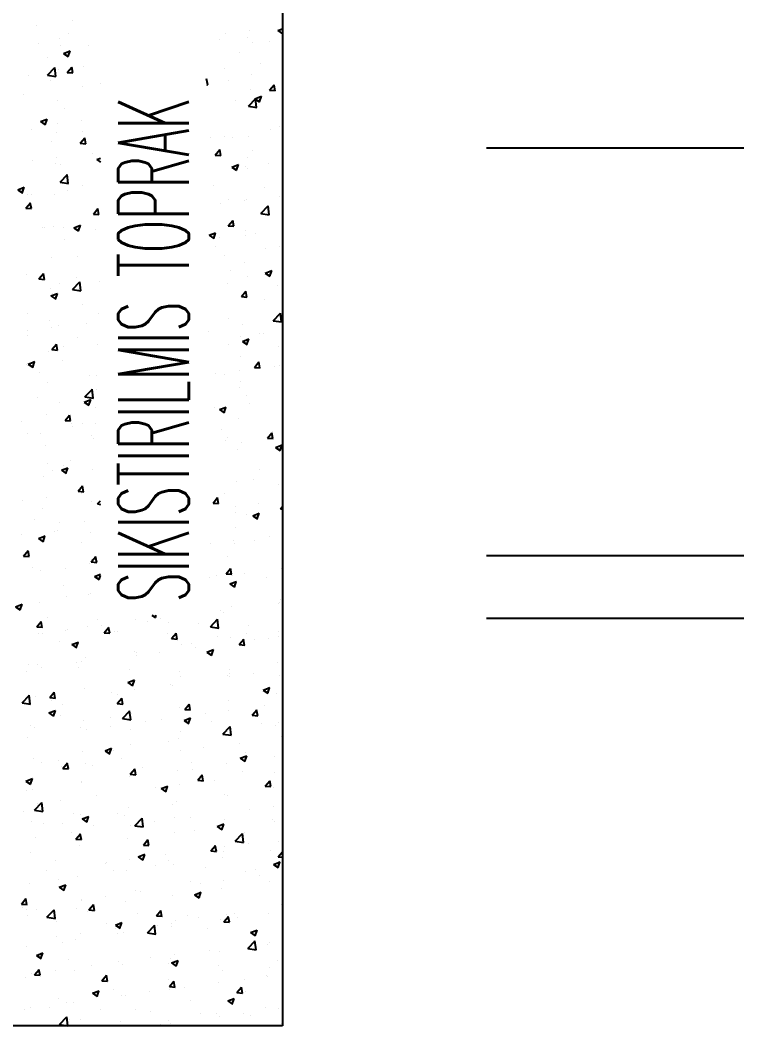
# Model space of a CAD drawing. Extents: x 78 to 306, y -397 to 18.
# Drawn here: x 271.5284 to 271.5741, y -396.7516 to -396.6874 of the extents above; entities that cross this region are included whole.
import ezdxf

# ---------------------------------------------------------------- set-up
doc = ezdxf.new("R2010")
doc.units = 0
doc.header["$LTSCALE"] = 0.5
doc.header["$MEASUREMENT"] = 0
doc.linetypes.add('DASHDOT2', pattern=[0.5, 0.25, -0.125, 0, -0.125])
for name, color, linetype in [('AKS', 5, 'DASHDOT2'), ('MERDIVEN', 3, 'CONTINUOUS'), ('TARAMA', 8, 'CONTINUOUS')]:
    doc.layers.add(name, color=color, linetype=linetype)
doc.styles.add('OLCU', font='romans.shx', dxfattribs={"width": 0.6, "height": 0.125})

msp = doc.modelspace()

# ---------------------------------------------------------------- linework, layer by layer
at = {"layer": 'AKS'}
for p, q in [((271.333144, -396.69556), (271.629144, -396.69556)), ((271.333144, -396.72156), (271.625144, -396.72156)), ((271.333144, -396.72556), (271.629144, -396.72556))]:
    msp.add_line(p, q, dxfattribs=at)
at = {"layer": 'MERDIVEN'}
for p, q in [((271.545144, -396.66756), (271.545144, -396.75156)), ((271.545144, -396.75156), (271.404144, -396.75156))]:
    msp.add_line(p, q, dxfattribs=at)
at = {"layer": 'TARAMA'}
for p, q in [((271.529472, -396.687737), (271.529472, -396.687737)), ((271.531744, -396.687438), (271.531744, -396.687438)), ((271.531507, -396.688255), (271.531507, -396.688255)), ((271.541519, -396.688309), (271.541519, -396.688309)), ((271.543021, -396.688112), (271.543021, -396.688112)), ((271.544833, -396.68809), (271.545144, -396.687971)), ((271.544833, -396.68809), (271.545131, -396.688291)), ((271.545125, -396.688293), (271.545144, -396.688238)), ((271.529569, -396.688926), (271.529569, -396.688926)), ((271.530941, -396.68858), (271.530941, -396.68858)), ((271.530979, -396.689042), (271.530979, -396.689042)), ((271.532772, -396.689061), (271.532772, -396.689061)), ((271.541116, -396.688661), (271.541116, -396.688661)), ((271.542914, -396.688557), (271.542914, -396.688557)), ((271.543212, -396.688871), (271.543212, -396.688871)), ((271.544319, -396.688796), (271.544319, -396.688796)), ((271.531169, -396.689545), (271.531589, -396.689384)), ((271.531169, -396.689545), (271.531467, -396.689746)), ((271.531461, -396.689748), (271.531583, -396.689385)), ((271.542381, -396.689467), (271.542381, -396.689467)), ((271.530166, -396.689804), (271.530166, -396.689804)), ((271.531407, -396.690761), (271.531696, -396.690417)), ((271.53176, -396.690794), (271.53169, -396.690418)), ((271.532417, -396.690359), (271.532417, -396.690359)), ((271.543715, -396.690179), (271.543715, -396.690179)), ((271.528918, -396.69096), (271.528918, -396.69096)), ((271.530153, -396.690928), (271.53062, -396.690441)), ((271.530153, -396.690928), (271.530686, -396.691011)), ((271.53068, -396.691011), (271.530614, -396.690441)), ((271.530868, -396.690577), (271.530868, -396.690577)), ((271.531407, -396.690761), (271.531765, -396.690793)), ((271.541442, -396.690478), (271.541442, -396.690478)), ((271.543139, -396.690868), (271.543139, -396.690868)), ((271.530313, -396.691305), (271.530313, -396.691305)), ((271.532376, -396.691672), (271.532376, -396.691672)), ((271.533516, -396.69144), (271.533516, -396.69144)), ((271.540284, -396.691193), (271.540303, -396.69117)), ((271.540284, -396.691538), (271.540373, -396.691546)), ((271.540367, -396.691547), (271.540297, -396.691171)), ((271.541707, -396.691258), (271.541707, -396.691258)), ((271.544317, -396.691891), (271.544607, -396.691546)), ((271.54467, -396.691924), (271.544601, -396.691548)), ((271.528587, -396.69217), (271.528587, -396.69217)), ((271.543125, -396.691846), (271.543125, -396.691846)), ((271.543373, -396.692441), (271.543793, -396.69228)), ((271.543666, -396.692644), (271.543787, -396.692281)), ((271.544317, -396.691891), (271.544676, -396.691922)), ((271.530795, -396.692574), (271.530795, -396.692574)), ((271.542136, -396.692545), (271.542136, -396.692545)), ((271.54296, -396.692914), (271.543427, -396.692427)), ((271.54296, -396.692914), (271.543493, -396.692997)), ((271.543066, -396.692865), (271.543066, -396.692865)), ((271.543373, -396.692441), (271.543671, -396.692642)), ((271.543487, -396.692997), (271.543421, -396.692427)), ((271.531209, -396.69306), (271.531209, -396.69306)), ((271.529709, -396.693896), (271.530129, -396.693734)), ((271.529709, -396.693896), (271.530007, -396.694097)), ((271.530001, -396.694099), (271.530123, -396.693736)), ((271.530798, -396.694038), (271.530798, -396.694038)), ((271.5323, -396.69384), (271.5323, -396.69384)), ((271.544958, -396.694237), (271.544958, -396.694237)), ((271.529145, -396.694371), (271.529145, -396.694371)), ((271.530722, -396.694572), (271.530722, -396.694572)), ((271.532348, -396.694506), (271.532348, -396.694506)), ((271.540558, -396.694912), (271.540558, -396.694912)), ((271.541459, -396.694838), (271.541459, -396.694838)), ((271.541957, -396.694912), (271.541957, -396.694912)), ((271.542993, -396.694863), (271.542993, -396.694863)), ((271.544347, -396.694413), (271.544347, -396.694413)), ((271.53041, -396.695177), (271.53041, -396.695177)), ((271.532239, -396.695275), (271.532529, -396.69493)), ((271.532239, -396.695275), (271.532598, -396.695306)), ((271.532592, -396.695308), (271.532523, -396.694931)), ((271.532994, -396.695908), (271.532994, -396.695908)), ((271.540846, -396.696028), (271.541136, -396.695683)), ((271.540846, -396.696028), (271.541205, -396.696059)), ((271.541199, -396.696061), (271.54113, -396.695684)), ((271.542897, -396.696155), (271.542897, -396.696155)), ((271.543222, -396.695718), (271.543222, -396.695718)), ((271.52922, -396.696405), (271.52922, -396.696405)), ((271.530649, -396.696569), (271.530649, -396.696569)), ((271.530722, -396.696207), (271.530722, -396.696207)), ((271.530962, -396.69664), (271.530962, -396.69664)), ((271.53329, -396.696311), (271.533534, -396.696218)), ((271.53329, -396.696311), (271.533534, -396.696476)), ((271.541913, -396.696792), (271.542333, -396.696631)), ((271.541913, -396.696792), (271.542211, -396.696993)), ((271.542206, -396.696995), (271.542327, -396.696632)), ((271.542769, -396.696779), (271.542769, -396.696779)), ((271.544271, -396.696582), (271.544271, -396.696582)), ((271.530948, -396.697766), (271.531416, -396.697279)), ((271.531476, -396.697849), (271.53141, -396.697279)), ((271.54292, -396.69686), (271.54292, -396.69686)), ((271.528249, -396.698247), (271.528669, -396.698085)), ((271.528541, -396.69845), (271.528663, -396.698087)), ((271.530948, -396.697766), (271.531482, -396.697848)), ((271.531154, -396.697556), (271.531154, -396.697556)), ((271.532399, -396.697957), (271.532399, -396.697957)), ((271.540763, -396.697962), (271.540763, -396.697962)), ((271.543966, -396.698097), (271.543966, -396.698097)), ((271.528249, -396.698247), (271.528547, -396.698448)), ((271.5289, -396.698558), (271.5289, -396.698558)), ((271.529143, -396.698573), (271.529143, -396.698573)), ((271.530576, -396.698566), (271.530576, -396.698566)), ((271.531416, -396.698274), (271.531416, -396.698274)), ((271.544965, -396.698649), (271.544965, -396.698649)), ((271.528768, -396.699411), (271.529058, -396.699066)), ((271.529121, -396.699444), (271.529052, -396.699068)), ((271.54119, -396.699146), (271.54119, -396.699146)), ((271.541689, -396.698855), (271.541689, -396.698855)), ((271.542692, -396.698948), (271.542692, -396.698948)), ((271.542847, -396.698858), (271.542847, -396.698858)), ((271.543755, -396.699752), (271.544222, -396.699265)), ((271.544283, -396.699835), (271.544217, -396.699265)), ((271.528768, -396.699411), (271.529127, -396.699443)), ((271.533072, -396.699788), (271.533361, -396.699443)), ((271.533072, -396.699788), (271.53343, -396.699819)), ((271.533425, -396.699821), (271.533355, -396.699445)), ((271.543755, -396.699752), (271.544289, -396.699835)), ((271.529837, -396.700641), (271.529837, -396.700641)), ((271.529986, -396.700622), (271.529986, -396.700622)), ((271.530503, -396.700564), (271.530503, -396.700564)), ((271.531192, -396.700657), (271.531192, -396.700657)), ((271.53183, -396.700662), (271.53225, -396.700501)), ((271.53183, -396.700662), (271.532129, -396.700864)), ((271.532123, -396.700865), (271.532245, -396.700503)), ((271.541679, -396.700541), (271.541968, -396.700196)), ((271.541679, -396.700541), (271.542038, -396.700572)), ((271.542032, -396.700574), (271.541962, -396.700198)), ((271.533189, -396.700757), (271.533189, -396.700757)), ((271.540453, -396.701143), (271.540873, -396.700982)), ((271.540453, -396.701143), (271.540752, -396.701344)), ((271.540746, -396.701346), (271.540867, -396.700983)), ((271.541114, -396.701315), (271.541114, -396.701315)), ((271.542774, -396.700855), (271.542774, -396.700855)), ((271.542797, -396.701163), (271.542797, -396.701163)), ((271.543386, -396.701015), (271.543386, -396.701015)), ((271.531251, -396.701428), (271.531251, -396.701428)), ((271.54086, -396.701834), (271.54086, -396.701834)), ((271.544062, -396.701969), (271.544062, -396.701969)), ((271.54494, -396.701835), (271.54494, -396.701835)), ((271.53043, -396.702561), (271.53043, -396.702561)), ((271.532048, -396.702508), (271.532048, -396.702508)), ((271.541441, -396.702435), (271.541441, -396.702435)), ((271.542701, -396.702852), (271.542701, -396.702852)), ((271.528792, -396.703672), (271.528792, -396.703672)), ((271.529601, -396.703924), (271.52989, -396.70358)), ((271.529954, -396.703957), (271.529884, -396.703581)), ((271.531995, -396.703807), (271.531995, -396.703807)), ((271.541808, -396.703382), (271.541808, -396.703382)), ((271.542879, -396.703753), (271.542879, -396.703753)), ((271.544035, -396.703559), (271.544455, -396.703397)), ((271.544035, -396.703559), (271.544333, -396.70376)), ((271.544327, -396.703761), (271.544449, -396.703399)), ((271.529601, -396.703924), (271.529959, -396.703956)), ((271.530944, -396.704237), (271.530944, -396.704237)), ((271.531744, -396.704603), (271.532211, -396.704116)), ((271.532271, -396.704687), (271.532205, -396.704117)), ((271.533473, -396.704109), (271.533473, -396.704109)), ((271.541604, -396.704213), (271.541604, -396.704213)), ((271.544807, -396.704349), (271.544807, -396.704349)), ((271.530357, -396.704559), (271.530357, -396.704559)), ((271.53037, -396.705013), (271.530791, -396.704852)), ((271.53037, -396.705013), (271.530669, -396.705215)), ((271.53047, -396.704875), (271.53047, -396.704875)), ((271.530663, -396.705216), (271.530785, -396.704854)), ((271.531744, -396.704603), (271.532277, -396.704686)), ((271.531972, -396.704677), (271.531972, -396.704677)), ((271.542511, -396.705054), (271.542801, -396.704709)), ((271.542511, -396.705054), (271.54287, -396.705085)), ((271.542628, -396.70485), (271.542628, -396.70485)), ((271.542864, -396.705087), (271.542795, -396.704711)), ((271.532382, -396.705555), (271.532382, -396.705555)), ((271.544019, -396.70525), (271.544019, -396.70525)), ((271.528883, -396.706155), (271.528883, -396.706155)), ((271.5334, -396.706106), (271.5334, -396.706106)), ((271.541671, -396.706453), (271.541671, -396.706453)), ((271.544551, -396.70659), (271.545018, -396.706103)), ((271.545078, -396.706673), (271.545012, -396.706103)), ((271.530284, -396.706556), (271.530284, -396.706556)), ((271.530393, -396.707043), (271.530393, -396.707043)), ((271.530826, -396.706873), (271.530826, -396.706873)), ((271.532666, -396.706744), (271.532666, -396.706744)), ((271.542555, -396.706847), (271.542555, -396.706847)), ((271.544551, -396.70659), (271.545084, -396.706672)), ((271.528889, -396.707544), (271.528889, -396.707544)), ((271.528891, -396.707241), (271.528891, -396.707241)), ((271.532092, -396.707679), (271.532092, -396.707679)), ((271.540435, -396.707279), (271.540435, -396.707279)), ((271.54244, -396.707616), (271.54244, -396.707616)), ((271.543638, -396.707414), (271.543638, -396.707414)), ((271.543942, -396.707418), (271.543942, -396.707418)), ((271.530433, -396.708437), (271.530723, -396.708093)), ((271.530786, -396.70847), (271.530717, -396.708094)), ((271.531174, -396.708255), (271.531174, -396.708255)), ((271.533328, -396.708103), (271.533328, -396.708103)), ((271.5417, -396.708085), (271.5417, -396.708085)), ((271.542575, -396.707909), (271.542995, -396.707748)), ((271.542575, -396.707909), (271.542873, -396.708111)), ((271.542867, -396.708112), (271.542989, -396.70775)), ((271.544903, -396.70822), (271.544903, -396.70822)), ((271.530211, -396.708553), (271.530211, -396.708553)), ((271.530433, -396.708437), (271.530792, -396.708469)), ((271.542482, -396.708844), (271.542482, -396.708844)), ((271.528815, -396.70941), (271.528815, -396.70941)), ((271.528911, -396.709364), (271.529331, -396.709203)), ((271.528911, -396.709364), (271.529209, -396.709565)), ((271.529203, -396.709567), (271.529325, -396.709204)), ((271.531087, -396.709111), (271.531087, -396.709111)), ((271.543344, -396.709567), (271.543633, -396.709222)), ((271.543344, -396.709567), (271.543703, -396.709598)), ((271.543697, -396.7096), (271.543627, -396.709224)), ((271.544636, -396.709486), (271.544636, -396.709486)), ((271.544923, -396.709433), (271.544923, -396.709433)), ((271.529633, -396.709923), (271.529633, -396.709923)), ((271.532836, -396.710058), (271.532836, -396.710058)), ((271.533255, -396.710101), (271.533255, -396.710101)), ((271.540862, -396.709982), (271.540862, -396.709982)), ((271.541424, -396.710033), (271.541424, -396.710033)), ((271.542364, -396.709785), (271.542364, -396.709785)), ((271.530138, -396.710551), (271.530138, -396.710551)), ((271.542409, -396.710842), (271.542409, -396.710842)), ((271.542444, -396.710464), (271.542444, -396.710464)), ((271.529509, -396.711477), (271.529509, -396.711477)), ((271.532539, -396.711441), (271.533007, -396.710954)), ((271.532539, -396.711441), (271.533073, -396.711524)), ((271.533067, -396.711524), (271.533001, -396.710955)), ((271.533298, -396.710978), (271.533298, -396.710978)), ((271.542861, -396.711351), (271.542861, -396.711351)), ((271.530926, -396.711835), (271.530926, -396.711835)), ((271.532492, -396.71178), (271.532912, -396.711619)), ((271.532492, -396.71178), (271.53279, -396.711981)), ((271.532785, -396.711983), (271.532906, -396.71162)), ((271.533182, -396.712098), (271.533182, -396.712098)), ((271.540786, -396.712151), (271.540786, -396.712151)), ((271.541115, -396.71226), (271.541535, -396.712099)), ((271.541407, -396.712463), (271.541529, -396.712101)), ((271.543058, -396.711852), (271.543058, -396.711852)), ((271.530065, -396.712548), (271.530065, -396.712548)), ((271.531266, -396.712951), (271.531555, -396.712606)), ((271.531619, -396.712984), (271.531549, -396.712608)), ((271.541115, -396.71226), (271.541413, -396.712462)), ((271.542336, -396.712839), (271.542336, -396.712839)), ((271.528464, -396.712989), (271.528464, -396.712989)), ((271.531266, -396.712951), (271.531624, -396.712982)), ((271.531667, -396.713124), (271.531667, -396.713124)), ((271.53172, -396.713345), (271.53172, -396.713345)), ((271.532364, -396.713152), (271.532364, -396.713152)), ((271.533222, -396.713147), (271.533222, -396.713147)), ((271.528865, -396.713753), (271.528865, -396.713753)), ((271.529729, -396.713795), (271.529729, -396.713795)), ((271.532932, -396.71393), (271.532932, -396.71393)), ((271.533109, -396.714095), (271.533109, -396.714095)), ((271.541276, -396.71353), (271.541276, -396.71353)), ((271.541654, -396.714051), (271.541654, -396.714051)), ((271.544176, -396.71408), (271.544466, -396.713735)), ((271.544176, -396.71408), (271.544535, -396.714112)), ((271.544529, -396.714113), (271.54446, -396.713737)), ((271.544479, -396.713666), (271.544479, -396.713666)), ((271.529992, -396.714545), (271.529992, -396.714545)), ((271.541479, -396.714219), (271.541479, -396.714219)), ((271.542541, -396.714336), (271.542541, -396.714336)), ((271.544696, -396.714676), (271.545116, -396.714515)), ((271.544696, -396.714676), (271.544995, -396.714877)), ((271.544989, -396.714879), (271.54511, -396.714516)), ((271.542263, -396.714836), (271.542263, -396.714836)), ((271.530141, -396.715711), (271.530141, -396.715711)), ((271.531032, -396.716131), (271.531452, -396.71597)), ((271.531156, -396.715853), (271.531156, -396.715853)), ((271.531325, -396.716334), (271.531446, -396.715971)), ((271.531643, -396.715513), (271.531643, -396.715513)), ((271.529919, -396.716543), (271.529919, -396.716543)), ((271.530474, -396.716174), (271.530474, -396.716174)), ((271.531032, -396.716131), (271.531331, -396.716332)), ((271.533036, -396.716093), (271.533036, -396.716093)), ((271.543285, -396.716715), (271.543285, -396.716715)), ((271.54369, -396.716086), (271.54369, -396.716086)), ((271.532098, -396.717464), (271.532388, -396.717119)), ((271.532451, -396.717497), (271.532382, -396.717121)), ((271.54219, -396.716834), (271.54219, -396.716834)), ((271.544905, -396.71703), (271.544905, -396.71703)), ((271.530065, -396.71788), (271.530065, -396.71788)), ((271.532098, -396.717464), (271.532457, -396.717495)), ((271.532337, -396.717581), (271.532337, -396.717581)), ((271.540705, -396.718217), (271.540995, -396.717872)), ((271.541058, -396.71825), (271.540989, -396.717874)), ((271.541406, -396.717631), (271.541406, -396.717631)), ((271.528563, -396.718078), (271.528563, -396.718078)), ((271.529846, -396.71854), (271.529846, -396.71854)), ((271.532963, -396.71809), (271.532963, -396.71809)), ((271.533335, -396.718279), (271.533534, -396.718072)), ((271.533335, -396.718279), (271.533534, -396.71831)), ((271.540705, -396.718217), (271.541064, -396.718248)), ((271.542112, -396.718453), (271.542112, -396.718453)), ((271.543614, -396.718255), (271.543614, -396.718255)), ((271.545009, -396.718593), (271.545144, -396.718432)), ((271.545009, -396.718593), (271.545144, -396.718605)), ((271.529305, -396.71924), (271.529305, -396.71924)), ((271.542117, -396.718831), (271.542117, -396.718831)), ((271.542844, -396.718948), (271.542844, -396.718948)), ((271.543236, -396.719027), (271.543656, -396.718866)), ((271.543236, -396.719027), (271.543535, -396.719228)), ((271.543529, -396.71923), (271.543651, -396.718867)), ((271.530909, -396.719433), (271.530909, -396.719433)), ((271.532508, -396.719375), (271.532508, -396.719375)), ((271.542117, -396.719781), (271.542117, -396.719781)), ((271.528487, -396.720246), (271.528487, -396.720246)), ((271.529572, -396.720482), (271.529992, -396.72032)), ((271.529572, -396.720482), (271.529871, -396.720683)), ((271.529773, -396.720537), (271.529773, -396.720537)), ((271.529865, -396.720685), (271.529986, -396.720322)), ((271.53057, -396.720046), (271.53057, -396.720046)), ((271.530759, -396.719947), (271.530759, -396.719947)), ((271.53289, -396.720088), (271.53289, -396.720088)), ((271.544308, -396.720322), (271.544308, -396.720322)), ((271.545125, -396.720406), (271.545125, -396.720406)), ((271.532346, -396.72075), (271.532346, -396.72075)), ((271.540534, -396.720819), (271.540534, -396.720819)), ((271.542036, -396.720621), (271.542036, -396.720621)), ((271.542044, -396.720829), (271.542044, -396.720829)), ((271.543382, -396.720587), (271.543382, -396.720587)), ((271.545135, -396.721048), (271.545135, -396.721048)), ((271.528627, -396.7216), (271.528916, -396.721256)), ((271.528627, -396.7216), (271.528986, -396.721632)), ((271.528847, -396.721351), (271.528847, -396.721351)), ((271.52898, -396.721633), (271.528911, -396.721257)), ((271.532931, -396.721977), (271.53322, -396.721632)), ((271.53297, -396.721815), (271.53297, -396.721815)), ((271.533284, -396.72201), (271.533214, -396.721634)), ((271.541636, -396.721649), (271.541636, -396.721649)), ((271.529181, -396.722314), (271.529181, -396.722314)), ((271.531314, -396.722425), (271.531314, -396.722425)), ((271.532817, -396.722085), (271.532817, -396.722085)), ((271.532931, -396.721977), (271.533289, -396.722008)), ((271.541538, -396.72273), (271.541827, -396.722385)), ((271.541891, -396.722763), (271.541821, -396.722387)), ((271.545052, -396.722403), (271.545052, -396.722403)), ((271.5297, -396.722535), (271.5297, -396.722535)), ((271.533154, -396.722897), (271.533534, -396.722751)), ((271.533154, -396.722897), (271.533452, -396.723099)), ((271.533446, -396.7231), (271.533534, -396.72284)), ((271.540457, -396.722988), (271.540457, -396.722988)), ((271.540923, -396.722831), (271.540923, -396.722831)), ((271.541538, -396.72273), (271.541897, -396.722761)), ((271.541971, -396.722826), (271.541971, -396.722826)), ((271.54273, -396.722689), (271.54273, -396.722689)), ((271.544126, -396.722967), (271.544126, -396.722967)), ((271.531139, -396.723451), (271.531139, -396.723451)), ((271.541776, -396.723378), (271.542197, -396.723217)), ((271.541776, -396.723378), (271.542075, -396.723579)), ((271.542069, -396.723581), (271.542191, -396.723218)), ((271.531391, -396.724181), (271.531391, -396.724181)), ((271.532744, -396.724082), (271.532744, -396.724082)), ((271.532893, -396.723984), (271.532893, -396.723984)), ((271.544979, -396.724401), (271.544979, -396.724401)), ((271.528112, -396.724833), (271.528532, -396.724671)), ((271.528112, -396.724833), (271.528411, -396.725034)), ((271.528405, -396.725035), (271.528527, -396.724673)), ((271.529628, -396.724532), (271.529628, -396.724532)), ((271.541151, -396.725055), (271.541151, -396.725055)), ((271.541898, -396.724823), (271.541898, -396.724823)), ((271.544887, -396.724628), (271.544887, -396.724628)), ((271.54494, -396.724556), (271.54494, -396.724556)), ((271.530146, -396.725491), (271.530146, -396.725491)), ((271.533349, -396.725627), (271.533349, -396.725627)), ((271.535752, -396.725657), (271.535752, -396.725657)), ((271.536808, -396.725362), (271.537034, -396.725514)), ((271.537028, -396.725516), (271.537079, -396.725362)), ((271.537377, -396.725552), (271.537377, -396.725552)), ((271.540534, -396.72611), (271.541001, -396.725623)), ((271.541061, -396.726193), (271.540995, -396.725623)), ((271.541388, -396.725229), (271.541388, -396.725229)), ((271.52946, -396.726114), (271.529749, -396.725769)), ((271.52946, -396.726114), (271.529818, -396.726145)), ((271.529813, -396.726147), (271.529743, -396.72577)), ((271.531411, -396.726297), (271.531411, -396.726297)), ((271.532671, -396.72608), (271.532671, -396.72608)), ((271.533587, -396.726051), (271.533587, -396.726051)), ((271.533763, -396.72649), (271.534053, -396.726145)), ((271.534116, -396.726523), (271.534047, -396.726147)), ((271.536552, -396.725762), (271.536552, -396.725762)), ((271.537889, -396.725829), (271.537889, -396.725829)), ((271.539755, -396.725897), (271.539755, -396.725897)), ((271.540534, -396.72611), (271.541067, -396.726193)), ((271.542958, -396.726033), (271.542958, -396.726033)), ((271.529555, -396.72653), (271.529555, -396.72653)), ((271.529813, -396.726548), (271.529813, -396.726548)), ((271.531315, -396.72635), (271.531315, -396.72635)), ((271.533763, -396.72649), (271.534122, -396.726521)), ((271.53439, -396.72643), (271.53439, -396.72643)), ((271.534614, -396.726433), (271.534614, -396.726433)), ((271.537817, -396.726568), (271.537817, -396.726568)), ((271.538067, -396.726867), (271.538356, -396.726522)), ((271.538067, -396.726867), (271.538425, -396.726898)), ((271.53842, -396.7269), (271.53835, -396.726523)), ((271.54102, -396.726703), (271.54102, -396.726703)), ((271.541826, -396.726821), (271.541826, -396.726821)), ((271.54237, -396.727243), (271.54266, -396.726898)), ((271.542723, -396.727276), (271.542654, -396.7269)), ((271.542826, -396.726546), (271.542826, -396.726546)), ((271.543362, -396.726923), (271.543362, -396.726923)), ((271.544223, -396.726839), (271.544223, -396.726839)), ((271.544864, -396.726725), (271.544864, -396.726725)), ((271.544906, -396.726398), (271.544906, -396.726398)), ((271.530891, -396.727031), (271.530891, -396.727031)), ((271.531694, -396.727248), (271.532114, -396.727087)), ((271.531694, -396.727248), (271.531992, -396.72745)), ((271.531986, -396.727451), (271.532108, -396.727089)), ((271.538709, -396.72727), (271.538709, -396.72727)), ((271.539327, -396.727147), (271.539327, -396.727147)), ((271.539573, -396.727422), (271.539573, -396.727422)), ((271.540317, -396.727729), (271.540737, -396.727568)), ((271.540609, -396.727932), (271.540731, -396.727569)), ((271.54237, -396.727243), (271.542729, -396.727275)), ((271.532598, -396.728077), (271.532598, -396.728077)), ((271.535679, -396.727655), (271.535679, -396.727655)), ((271.535798, -396.727918), (271.535798, -396.727918)), ((271.535828, -396.727747), (271.535828, -396.727747)), ((271.5373, -396.727721), (271.5373, -396.727721)), ((271.540317, -396.727729), (271.540615, -396.72793)), ((271.528952, -396.728541), (271.528952, -396.728541)), ((271.529482, -396.728527), (271.529482, -396.728527)), ((271.529737, -396.728716), (271.529737, -396.728716)), ((271.532009, -396.728417), (271.532009, -396.728417)), ((271.532155, -396.728676), (271.532155, -396.728676)), ((271.532329, -396.728348), (271.532329, -396.728348)), ((271.535358, -396.728812), (271.535358, -396.728812)), ((271.541753, -396.728818), (271.541753, -396.728818)), ((271.544833, -396.728396), (271.544833, -396.728396)), ((271.545117, -396.728646), (271.545117, -396.728646)), ((271.528829, -396.728949), (271.528829, -396.728949)), ((271.535275, -396.729664), (271.535695, -396.729503)), ((271.535568, -396.729867), (271.535689, -396.729504)), ((271.538561, -396.728947), (271.538561, -396.728947)), ((271.538636, -396.729268), (271.538636, -396.729268)), ((271.541618, -396.729246), (271.541618, -396.729246)), ((271.541764, -396.729082), (271.541764, -396.729082)), ((271.541784, -396.729289), (271.541784, -396.729289)), ((271.543286, -396.729091), (271.543286, -396.729091)), ((271.544967, -396.729218), (271.544967, -396.729218)), ((271.532525, -396.730074), (271.532525, -396.730074)), ((271.535275, -396.729664), (271.535574, -396.729865)), ((271.535606, -396.729652), (271.535606, -396.729652)), ((271.535722, -396.730087), (271.535722, -396.730087)), ((271.537994, -396.729788), (271.537994, -396.729788)), ((271.538119, -396.729847), (271.538119, -396.729847)), ((271.543898, -396.730145), (271.544318, -396.729983)), ((271.543898, -396.730145), (271.544196, -396.730346)), ((271.544191, -396.730347), (271.544312, -396.729985)), ((271.528522, -396.730962), (271.528989, -396.730475)), ((271.52905, -396.731045), (271.528984, -396.730475)), ((271.529409, -396.730524), (271.529409, -396.730524)), ((271.530292, -396.730627), (271.530581, -396.730282)), ((271.530292, -396.730627), (271.530651, -396.730658)), ((271.530431, -396.730784), (271.530431, -396.730784)), ((271.530645, -396.73066), (271.530576, -396.730284)), ((271.53422, -396.730285), (271.53422, -396.730285)), ((271.534596, -396.731003), (271.534885, -396.730659)), ((271.53462, -396.730448), (271.53462, -396.730448)), ((271.534949, -396.731036), (271.534879, -396.73066)), ((271.54168, -396.730815), (271.54168, -396.730815)), ((271.54476, -396.730393), (271.54476, -396.730393)), ((271.528522, -396.730962), (271.529056, -396.731044)), ((271.530234, -396.731599), (271.530654, -396.731438)), ((271.530526, -396.731802), (271.530648, -396.731439)), ((271.531121, -396.731048), (271.531121, -396.731048)), ((271.534596, -396.731003), (271.534954, -396.731035)), ((271.534926, -396.731955), (271.535393, -396.731468)), ((271.535453, -396.732038), (271.535387, -396.731468)), ((271.538563, -396.731265), (271.538563, -396.731265)), ((271.538899, -396.73138), (271.539189, -396.731035)), ((271.538899, -396.73138), (271.539258, -396.731411)), ((271.539252, -396.731413), (271.539183, -396.731037)), ((271.541707, -396.731458), (271.541707, -396.731458)), ((271.543203, -396.731756), (271.543492, -396.731412)), ((271.543556, -396.731789), (271.543486, -396.731413)), ((271.54398, -396.731159), (271.54398, -396.731159)), ((271.530234, -396.731599), (271.530532, -396.7318)), ((271.530987, -396.731742), (271.530987, -396.731742)), ((271.532452, -396.732072), (271.532452, -396.732072)), ((271.53419, -396.731878), (271.53419, -396.731878)), ((271.534926, -396.731955), (271.535459, -396.732038)), ((271.535533, -396.731649), (271.535533, -396.731649)), ((271.537393, -396.732013), (271.537393, -396.732013)), ((271.538857, -396.73208), (271.539277, -396.731918)), ((271.538857, -396.73208), (271.539155, -396.732281)), ((271.539149, -396.732283), (271.539271, -396.73192)), ((271.540205, -396.731656), (271.540205, -396.731656)), ((271.543203, -396.731756), (271.543562, -396.731788)), ((271.529049, -396.732413), (271.529049, -396.732413)), ((271.529336, -396.732522), (271.529336, -396.732522)), ((271.532252, -396.732548), (271.532252, -396.732548)), ((271.532641, -396.732651), (271.532641, -396.732651)), ((271.534143, -396.732454), (271.534143, -396.732454)), ((271.535455, -396.732684), (271.535455, -396.732684)), ((271.536416, -396.732154), (271.536416, -396.732154)), ((271.540596, -396.732148), (271.540596, -396.732148)), ((271.541329, -396.732948), (271.541796, -396.732461)), ((271.541857, -396.733031), (271.54179, -396.732461)), ((271.543799, -396.732284), (271.543799, -396.732284)), ((271.544687, -396.73239), (271.544687, -396.73239)), ((271.54487, -396.732226), (271.54487, -396.732226)), ((271.528852, -396.73315), (271.528852, -396.73315)), ((271.53849, -396.733263), (271.53849, -396.733263)), ((271.538658, -396.732819), (271.538658, -396.732819)), ((271.541329, -396.732948), (271.541863, -396.733031)), ((271.541371, -396.732826), (271.541371, -396.732826)), ((271.541607, -396.732813), (271.541607, -396.732813)), ((271.541861, -396.732954), (271.541861, -396.732954)), ((271.545064, -396.73309), (271.545064, -396.73309)), ((271.533815, -396.734015), (271.534235, -396.733854)), ((271.533815, -396.734015), (271.534114, -396.734216)), ((271.534108, -396.734218), (271.53423, -396.733855)), ((271.534372, -396.734028), (271.534372, -396.734028)), ((271.53546, -396.733647), (271.53546, -396.733647)), ((271.537871, -396.733427), (271.537871, -396.733427)), ((271.538627, -396.734022), (271.538627, -396.734022)), ((271.540129, -396.733824), (271.540129, -396.733824)), ((271.542401, -396.733525), (271.542401, -396.733525)), ((271.529263, -396.734519), (271.529263, -396.734519)), ((271.530873, -396.734628), (271.530873, -396.734628)), ((271.532379, -396.734069), (271.532379, -396.734069)), ((271.534837, -396.734521), (271.534837, -396.734521)), ((271.542438, -396.734495), (271.542858, -396.734334)), ((271.542438, -396.734495), (271.542737, -396.734697)), ((271.542731, -396.734698), (271.542852, -396.734336)), ((271.542808, -396.734144), (271.542808, -396.734144)), ((271.544614, -396.734388), (271.544614, -396.734388)), ((271.529793, -396.734792), (271.529793, -396.734792)), ((271.531063, -396.735018), (271.531063, -396.735018)), ((271.531125, -396.73514), (271.531414, -396.734795)), ((271.531125, -396.73514), (271.531483, -396.735171)), ((271.531478, -396.735173), (271.531408, -396.734797)), ((271.532565, -396.73482), (271.532565, -396.73482)), ((271.532996, -396.734928), (271.532996, -396.734928)), ((271.535428, -396.735516), (271.535718, -396.735172)), ((271.535781, -396.735549), (271.535712, -396.735173)), ((271.536199, -396.735063), (271.536199, -396.735063)), ((271.538417, -396.73526), (271.538417, -396.73526)), ((271.539309, -396.734744), (271.539309, -396.734744)), ((271.539402, -396.735198), (271.539402, -396.735198)), ((271.541534, -396.73481), (271.541534, -396.73481)), ((271.528774, -396.73595), (271.529194, -396.735789)), ((271.528774, -396.73595), (271.529072, -396.736151)), ((271.529067, -396.736153), (271.529188, -396.73579)), ((271.532311, -396.735946), (271.532311, -396.735946)), ((271.535387, -396.735644), (271.535387, -396.735644)), ((271.535428, -396.735516), (271.535787, -396.735548)), ((271.53581, -396.735345), (271.53581, -396.735345)), ((271.539732, -396.735893), (271.540021, -396.735548)), ((271.539732, -396.735893), (271.540091, -396.735924)), ((271.540085, -396.735926), (271.540015, -396.73555)), ((271.540823, -396.735892), (271.540823, -396.735892)), ((271.542605, -396.735334), (271.542605, -396.735334)), ((271.544035, -396.736269), (271.544325, -396.735925)), ((271.544388, -396.736302), (271.544319, -396.735926)), ((271.544612, -396.735393), (271.544612, -396.735393)), ((271.528812, -396.736546), (271.528812, -396.736546)), ((271.52919, -396.736516), (271.52919, -396.736516)), ((271.532306, -396.736066), (271.532306, -396.736066)), ((271.537048, -396.736389), (271.537048, -396.736389)), ((271.537397, -396.736431), (271.537817, -396.736269)), ((271.537397, -396.736431), (271.537695, -396.736632)), ((271.537689, -396.736634), (271.537811, -396.736271)), ((271.53855, -396.736191), (271.53855, -396.736191)), ((271.544035, -396.736269), (271.544394, -396.736301)), ((271.544541, -396.736385), (271.544541, -396.736385)), ((271.5451, -396.736244), (271.5451, -396.736244)), ((271.530987, -396.737187), (271.530987, -396.737187)), ((271.533259, -396.736887), (271.533259, -396.736887)), ((271.541461, -396.736807), (271.541461, -396.736807)), ((271.541601, -396.736844), (271.541601, -396.736844)), ((271.528625, -396.737858), (271.528625, -396.737858)), ((271.529318, -396.7378), (271.529785, -396.737312)), ((271.529318, -396.7378), (271.529851, -396.737882)), ((271.529485, -396.737384), (271.529485, -396.737384)), ((271.529845, -396.737883), (271.529779, -396.737313)), ((271.535314, -396.737641), (271.535314, -396.737641)), ((271.538101, -396.737445), (271.538101, -396.737445)), ((271.538344, -396.737257), (271.538344, -396.737257)), ((271.543034, -396.737759), (271.543034, -396.737759)), ((271.544536, -396.737561), (271.544536, -396.737561)), ((271.529117, -396.738514), (271.529117, -396.738514)), ((271.531828, -396.737994), (271.531828, -396.737994)), ((271.532233, -396.738064), (271.532233, -396.738064)), ((271.532355, -396.738366), (271.532776, -396.738205)), ((271.532355, -396.738366), (271.532654, -396.738567)), ((271.532648, -396.738569), (271.53277, -396.738206)), ((271.534602, -396.738045), (271.534602, -396.738045)), ((271.535031, -396.738129), (271.535031, -396.738129)), ((271.535721, -396.738793), (271.536188, -396.738306)), ((271.536249, -396.738876), (271.536182, -396.738306)), ((271.538233, -396.738264), (271.538233, -396.738264)), ((271.539244, -396.738258), (271.539244, -396.738258)), ((271.541436, -396.7384), (271.541436, -396.7384)), ((271.544468, -396.738382), (271.544468, -396.738382)), ((271.52989, -396.738664), (271.52989, -396.738664)), ((271.531103, -396.738646), (271.531103, -396.738646)), ((271.533093, -396.7388), (271.533093, -396.7388)), ((271.53547, -396.738755), (271.53547, -396.738755)), ((271.535721, -396.738793), (271.536255, -396.738875)), ((271.536296, -396.738935), (271.536296, -396.738935)), ((271.536972, -396.738557), (271.536972, -396.738557)), ((271.539499, -396.73907), (271.539499, -396.73907)), ((271.540978, -396.738846), (271.541398, -396.738685)), ((271.540978, -396.738846), (271.541277, -396.739048)), ((271.541271, -396.739049), (271.541392, -396.738687)), ((271.541388, -396.738805), (271.541388, -396.738805)), ((271.544639, -396.738535), (271.544639, -396.738535)), ((271.529408, -396.739553), (271.529408, -396.739553)), ((271.531681, -396.739254), (271.531681, -396.739254)), ((271.531957, -396.739653), (271.532247, -396.739308)), ((271.531957, -396.739653), (271.532316, -396.739684)), ((271.53231, -396.739686), (271.532241, -396.73931)), ((271.535241, -396.739639), (271.535241, -396.739639)), ((271.536261, -396.74003), (271.53655, -396.739685)), ((271.536614, -396.740063), (271.536544, -396.739686)), ((271.538271, -396.739255), (271.538271, -396.739255)), ((271.542125, -396.739786), (271.542592, -396.739299)), ((271.542125, -396.739786), (271.542658, -396.739868)), ((271.542652, -396.739869), (271.542586, -396.739299)), ((271.542701, -396.739206), (271.542701, -396.739206)), ((271.53216, -396.740061), (271.53216, -396.740061)), ((271.536261, -396.74003), (271.536619, -396.740061)), ((271.540564, -396.740406), (271.540854, -396.740061)), ((271.540564, -396.740406), (271.540923, -396.740437)), ((271.540917, -396.740439), (271.540848, -396.740063)), ((271.541353, -396.740424), (271.541353, -396.740424)), ((271.541455, -396.740126), (271.541455, -396.740126)), ((271.542957, -396.739928), (271.542957, -396.739928)), ((271.544395, -396.74038), (271.544395, -396.74038)), ((271.544852, -396.739824), (271.544852, -396.739824)), ((271.529044, -396.740511), (271.529044, -396.740511)), ((271.530634, -396.741043), (271.530634, -396.741043)), ((271.535394, -396.740924), (271.535394, -396.740924)), ((271.535937, -396.740782), (271.536357, -396.74062)), ((271.535937, -396.740782), (271.536235, -396.740983)), ((271.536229, -396.740984), (271.536351, -396.740622)), ((271.537666, -396.740625), (271.537666, -396.740625)), ((271.537854, -396.741025), (271.537854, -396.741025)), ((271.541315, -396.740802), (271.541315, -396.740802)), ((271.544868, -396.740783), (271.545144, -396.740454)), ((271.544868, -396.740783), (271.545144, -396.740807)), ((271.530102, -396.74162), (271.530102, -396.74162)), ((271.533837, -396.741179), (271.533837, -396.741179)), ((271.533892, -396.741121), (271.533892, -396.741121)), ((271.534355, -396.741625), (271.534355, -396.741625)), ((271.535168, -396.741636), (271.535168, -396.741636)), ((271.53704, -396.741314), (271.53704, -396.741314)), ((271.538198, -396.741252), (271.538198, -396.741252)), ((271.540243, -396.741449), (271.540243, -396.741449)), ((271.543446, -396.741585), (271.543446, -396.741585)), ((271.54456, -396.741262), (271.54498, -396.741101)), ((271.54456, -396.741262), (271.544858, -396.741463)), ((271.544852, -396.741465), (271.544974, -396.741102)), ((271.530855, -396.742226), (271.530855, -396.742226)), ((271.532087, -396.742059), (271.532087, -396.742059)), ((271.539291, -396.742342), (271.539291, -396.742342)), ((271.541379, -396.742294), (271.541379, -396.742294)), ((271.542791, -396.741742), (271.542791, -396.741742)), ((271.543651, -396.741995), (271.543651, -396.741995)), ((271.544322, -396.742377), (271.544322, -396.742377)), ((271.528971, -396.742508), (271.528971, -396.742508)), ((271.530895, -396.742717), (271.531316, -396.742555)), ((271.530895, -396.742717), (271.531194, -396.742918)), ((271.531188, -396.74292), (271.53131, -396.742557)), ((271.535792, -396.742943), (271.535792, -396.742943)), ((271.536088, -396.742991), (271.536088, -396.742991)), ((271.539877, -396.742492), (271.539877, -396.742492)), ((271.541242, -396.7428), (271.541242, -396.7428)), ((271.528486, -396.74379), (271.528775, -396.743445)), ((271.528839, -396.743823), (271.52877, -396.743447)), ((271.532293, -396.743543), (271.532293, -396.743543)), ((271.532313, -396.743488), (271.532313, -396.743488)), ((271.533815, -396.74329), (271.533815, -396.74329)), ((271.535095, -396.743633), (271.535095, -396.743633)), ((271.538126, -396.743249), (271.538126, -396.743249)), ((271.539518, -396.743197), (271.539938, -396.743036)), ((271.539518, -396.743197), (271.539817, -396.743399)), ((271.539811, -396.7434), (271.539933, -396.743038)), ((271.528486, -396.74379), (271.528845, -396.743821)), ((271.528524, -396.743987), (271.528524, -396.743987)), ((271.528794, -396.744144), (271.528794, -396.744144)), ((271.529465, -396.744109), (271.529465, -396.744109)), ((271.530113, -396.744637), (271.53058, -396.74415)), ((271.530641, -396.74472), (271.530574, -396.744151)), ((271.532014, -396.744056), (271.532014, -396.744056)), ((271.532668, -396.744245), (271.532668, -396.744245)), ((271.53279, -396.744166), (271.533079, -396.743821)), ((271.53279, -396.744166), (271.533148, -396.744198)), ((271.533143, -396.744199), (271.533073, -396.743823)), ((271.537093, -396.744543), (271.537383, -396.744198)), ((271.537446, -396.744576), (271.537377, -396.7442)), ((271.545082, -396.743841), (271.545082, -396.743841)), ((271.528898, -396.744506), (271.528898, -396.744506)), ((271.530113, -396.744637), (271.530647, -396.74472)), ((271.530731, -396.744915), (271.530731, -396.744915)), ((271.535871, -396.74438), (271.535871, -396.74438)), ((271.537093, -396.744543), (271.537452, -396.744574)), ((271.538298, -396.744859), (271.538298, -396.744859)), ((271.539074, -396.744515), (271.539074, -396.744515)), ((271.5398, -396.744661), (271.5398, -396.744661)), ((271.541169, -396.744797), (271.541169, -396.744797)), ((271.541397, -396.744919), (271.541686, -396.744575)), ((271.541397, -396.744919), (271.541756, -396.744951)), ((271.541583, -396.744442), (271.541583, -396.744442)), ((271.54175, -396.744952), (271.54168, -396.744576)), ((271.542073, -396.744362), (271.542073, -396.744362)), ((271.542277, -396.744651), (271.542277, -396.744651)), ((271.544249, -396.744374), (271.544249, -396.744374)), ((271.533933, -396.745051), (271.533933, -396.745051)), ((271.534477, -396.745132), (271.534897, -396.744971)), ((271.534477, -396.745132), (271.534775, -396.745334)), ((271.534509, -396.745358), (271.534509, -396.745358)), ((271.53477, -396.745335), (271.534891, -396.744973)), ((271.536517, -396.74563), (271.536984, -396.745143)), ((271.537044, -396.745714), (271.536978, -396.745144)), ((271.537136, -396.745186), (271.537136, -396.745186)), ((271.538053, -396.745247), (271.538053, -396.745247)), ((271.538084, -396.745043), (271.538084, -396.745043)), ((271.540339, -396.745321), (271.540339, -396.745321)), ((271.5431, -396.745613), (271.54352, -396.745452)), ((271.543392, -396.745816), (271.543514, -396.745453)), ((271.543542, -396.745457), (271.543542, -396.745457)), ((271.530735, -396.745854), (271.530735, -396.745854)), ((271.531941, -396.746053), (271.531941, -396.746053)), ((271.532237, -396.745657), (271.532237, -396.745657)), ((271.534585, -396.745643), (271.534585, -396.745643)), ((271.535022, -396.745631), (271.535022, -396.745631)), ((271.536517, -396.74563), (271.53705, -396.745713)), ((271.54292, -396.746624), (271.543387, -396.746136)), ((271.5431, -396.745613), (271.543398, -396.745814)), ((271.543448, -396.746707), (271.543381, -396.746137)), ((271.528825, -396.746503), (271.528825, -396.746503)), ((271.531086, -396.746244), (271.531086, -396.746244)), ((271.540494, -396.746728), (271.540494, -396.746728)), ((271.541096, -396.746794), (271.541096, -396.746794)), ((271.54292, -396.746624), (271.543454, -396.746706)), ((271.544177, -396.746372), (271.544177, -396.746372)), ((271.544284, -396.746229), (271.544284, -396.746229)), ((271.529436, -396.747068), (271.529856, -396.746906)), ((271.529436, -396.747068), (271.529734, -396.747269)), ((271.529728, -396.74727), (271.52985, -396.746908)), ((271.531475, -396.747295), (271.531475, -396.747295)), ((271.534678, -396.74743), (271.534678, -396.74743)), ((271.53672, -396.747225), (271.53672, -396.747225)), ((271.53798, -396.747244), (271.53798, -396.747244)), ((271.538058, -396.747548), (271.538478, -396.747387)), ((271.538222, -396.747027), (271.538222, -396.747027)), ((271.538351, -396.747751), (271.538473, -396.747388)), ((271.544834, -396.747421), (271.544834, -396.747421)), ((271.529319, -396.748303), (271.529608, -396.747958)), ((271.529672, -396.748336), (271.529602, -396.74796)), ((271.530658, -396.748023), (271.530658, -396.748023)), ((271.531868, -396.748051), (271.531868, -396.748051)), ((271.532931, -396.747724), (271.532931, -396.747724)), ((271.534949, -396.747628), (271.534949, -396.747628)), ((271.537881, -396.747565), (271.537881, -396.747565)), ((271.538058, -396.747548), (271.538357, -396.747749)), ((271.541083, -396.747701), (271.541083, -396.747701)), ((271.541335, -396.748022), (271.541335, -396.748022)), ((271.544286, -396.747836), (271.544286, -396.747836)), ((271.528752, -396.748501), (271.528752, -396.748501)), ((271.529156, -396.748221), (271.529156, -396.748221)), ((271.529319, -396.748303), (271.529677, -396.748334)), ((271.533622, -396.748679), (271.533912, -396.748335)), ((271.533622, -396.748679), (271.533981, -396.748711)), ((271.533975, -396.748712), (271.533906, -396.748336)), ((271.537836, -396.748623), (271.537836, -396.748623)), ((271.537926, -396.749056), (271.538215, -396.748711)), ((271.538279, -396.749089), (271.538209, -396.748713)), ((271.542705, -396.748596), (271.542705, -396.748596)), ((271.544104, -396.748369), (271.544104, -396.748369)), ((271.544207, -396.748398), (271.544207, -396.748398)), ((271.533017, -396.749483), (271.533437, -396.749322)), ((271.53331, -396.749686), (271.533431, -396.749324)), ((271.534337, -396.749223), (271.534337, -396.749223)), ((271.536644, -396.749394), (271.536644, -396.749394)), ((271.537907, -396.749241), (271.537907, -396.749241)), ((271.537926, -396.749056), (271.538284, -396.749087)), ((271.538916, -396.749095), (271.538916, -396.749095)), ((271.541023, -396.748792), (271.541023, -396.748792)), ((271.542229, -396.749432), (271.542519, -396.749088)), ((271.542582, -396.749465), (271.542513, -396.749089)), ((271.542773, -396.749339), (271.542773, -396.749339)), ((271.530838, -396.749824), (271.530838, -396.749824)), ((271.531795, -396.750048), (271.531795, -396.750048)), ((271.533017, -396.749483), (271.533316, -396.749685)), ((271.534876, -396.749626), (271.534876, -396.749626)), ((271.535142, -396.749592), (271.535142, -396.749592)), ((271.539274, -396.74994), (271.539274, -396.74994)), ((271.54164, -396.749964), (271.54206, -396.749803)), ((271.54164, -396.749964), (271.541938, -396.750165)), ((271.541932, -396.750167), (271.542054, -396.749804)), ((271.542229, -396.749432), (271.542588, -396.749464)), ((271.528679, -396.750498), (271.528679, -396.750498)), ((271.52908, -396.75039), (271.52908, -396.75039)), ((271.530306, -396.750361), (271.530306, -396.750361)), ((271.531352, -396.75009), (271.531352, -396.75009)), ((271.533509, -396.750496), (271.533509, -396.750496)), ((271.535775, -396.750541), (271.535775, -396.750541)), ((271.536712, -396.750631), (271.536712, -396.750631)), ((271.544031, -396.750366), (271.544031, -396.750366)), ((271.544901, -396.750465), (271.544901, -396.750465)), ((271.530909, -396.751475), (271.531376, -396.750988)), ((271.531436, -396.751558), (271.53137, -396.750988)), ((271.531571, -396.751167), (271.531571, -396.751167)), ((271.532275, -396.751141), (271.532275, -396.751141)), ((271.534774, -396.751302), (271.534774, -396.751302)), ((271.537834, -396.751239), (271.537834, -396.751239)), ((271.539915, -396.750767), (271.539915, -396.750767)), ((271.54095, -396.750789), (271.54095, -396.750789)), ((271.541127, -396.750962), (271.541127, -396.750962)), ((271.542629, -396.750765), (271.542629, -396.750765)), ((271.543118, -396.750902), (271.543118, -396.750902)), ((271.530909, -396.751475), (271.531442, -396.751558)), ((271.537338, -396.751461), (271.537338, -396.751461)), ((271.537977, -396.751437), (271.537977, -396.751437)), ((271.545064, -396.751439), (271.545064, -396.751439))]:
    msp.add_line(p, q, dxfattribs=at)

# ---------------------------------------------------------------- texts
at = {"layer": 'MERDIVEN', "linetype": 'ByBlock', "style": 'OLCU', "width": 0.5}
msp.add_text('SIKISTIRILMIS TOPRAK', height=0.0045, rotation=90, dxfattribs=at).set_placement((271.539159, -396.724559))

doc.saveas('drawing.dxf')
